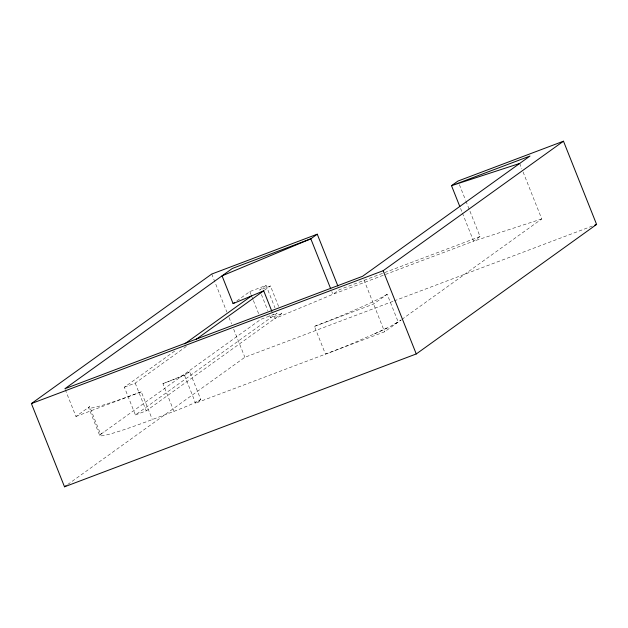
<?xml version="1.0" encoding="UTF-8"?>
<svg xmlns="http://www.w3.org/2000/svg" width="628" height="628" viewBox="0 0 628 628"><rect width="100%" height="100%" fill="white"/><g stroke="black" fill="none" stroke-linecap="round" stroke-linejoin="round"><path stroke-width="0.47" stroke-dasharray="3.14 2.35" d="M173.956 411.356L162.919 383.614A23.943 1.586 -21.7 0 0 189.711 371.745L200.756 399.486A23.943 1.586 -21.7 0 1 173.956 411.356L152.321 419.528A71.82 4.757 -21.7 0 1 99.75 435.589L88.713 407.847L89.623 406.638L100.661 434.38L260.871 319.314L277.105 313.184L135.412 414.951L124.375 387.209L175.204 350.699M99.75 435.589L101.179 433.689L104.115 431.899M65.257 389.619L75.941 416.466L89.623 406.638M236.897 300.867L249.834 291.573L266.068 285.442L274.97 307.814M266.068 285.442L259.631 290.065L270.448 285.976L278.644 306.558M124.375 387.209L135.201 383.119L186.759 346.091M264.451 290.285L270.448 285.976M162.919 383.614L184.561 375.442L189.711 371.745M135.412 414.951L146.238 410.861L281.493 313.717L280.426 311.033M67.698 484.51L244.857 357.277L393.246 301.228M184.561 375.442L195.598 403.184L200.756 399.486M394.667 324.048L398.223 322.023L387.186 294.281L373.566 304.062L314.432 326.395L325.477 354.137A53.914 3.572 -21.7 0 0 359.53 340.376C373.55 334.041 388.339 328.664 401.088 319.966L384.611 331.804L195.598 403.184M465.921 201.07L480.035 236.544L473.598 241.168L332.895 294.304L274.742 318.569L272.96 314.094M401.881 319.401L541.76 218.936L522.213 169.819M387.186 294.281L381.636 297.436A71.82 4.757 -21.7 0 1 323.035 323.09L314.432 326.395M387.091 327.926L373.613 334.222M480.035 236.544L339.34 289.681L332.895 294.304L331.812 291.58M281.493 313.717L270.668 317.807L269.6 315.123M75.941 416.466L141.284 391.786L152.321 419.528M394.164 300.883L592.934 225.821M541.76 218.936L473.598 241.168L462.373 212.971M519.678 163.453L521.852 168.908M459.406 184.695L465.56 200.159M460.567 208.425L462.012 212.06M363.95 279.9L384.611 331.804M261.405 294.54L267.818 310.648M249.834 291.573L251.616 296.047M251.969 296.942L253.037 299.627M253.398 300.522L258.736 313.945M211.738 274.044L226.857 312.045M229.016 317.47L231.536 323.805M233.695 329.229L244.857 357.277M135.201 383.119L146.238 410.861M141.284 391.786A71.82 4.757 -21.7 0 1 88.713 407.847"/><path stroke-width="0.94" d="M459.845 206.604L451.516 185.684L457.953 181.06L563.481 141.206L596.6 224.431L416.262 353.957L64.519 486.794L31.4 403.569L211.738 274.044L317.258 234.197L337.888 286.038M317.258 234.197L310.821 238.821L222.045 275.857L233.09 303.599L263.697 290.827L271.893 311.409M233.09 303.599L234.613 302.508M184.734 343.854L251.451 295.937M196.274 339.253L263.697 290.827M64.519 486.794L66.113 485.656M31.4 403.569L383.143 270.723L563.481 141.206M594.771 225.122L596.6 224.431M519.678 163.453L451.516 185.684L529.985 156.05L362.529 276.32L64.896 388.724L232.352 268.454L310.821 238.821L330.728 288.849M383.143 270.723L416.262 353.957"/></g></svg>
